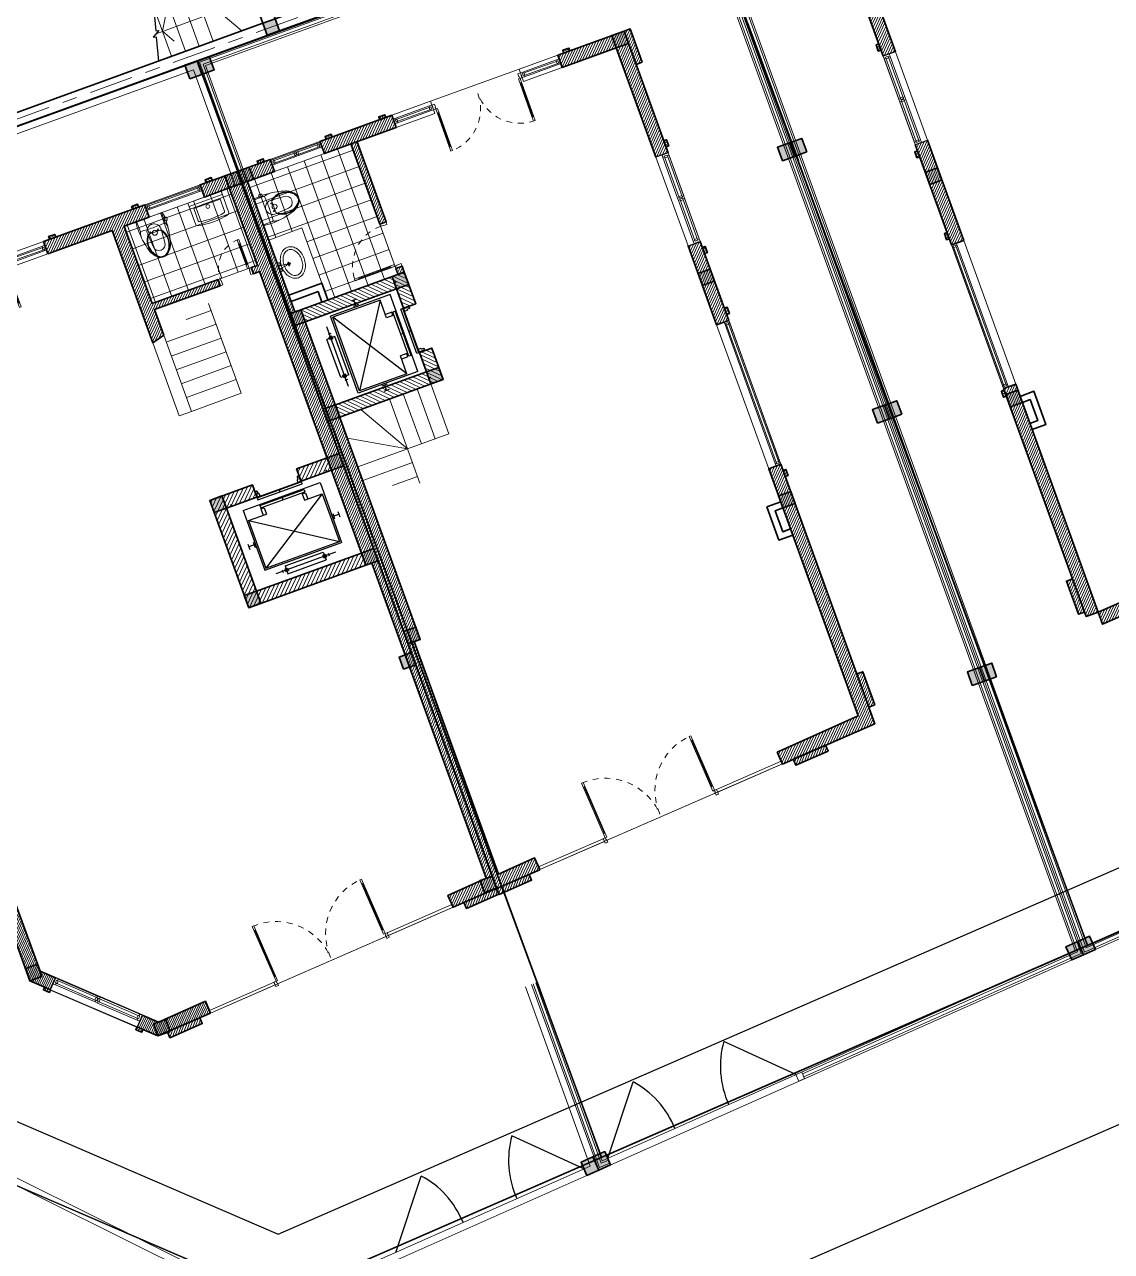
# Model space of a CAD drawing. Header units: millimetres. Extents: x 567980 to 569372, y 2065777 to 2066674.
# Drawn here: x 568653.45 to 568671.93, y 2066361.73 to 2066382.59 of the extents above; entities that cross this region are included whole.
import ezdxf

# ---------------------------------------------------------------- set-up
doc = ezdxf.new("R2010")
doc.units = ezdxf.units.MM
for name, pattern in [('CENTER', [3, 1.5, -0.5, 0.5, -0.5]), ('HIDDEN', [0.75, 0.5, -0.25]), ('HIDDEN2', [0.1875, 0.125, -0.0625])]:
    doc.linetypes.add(name, pattern=pattern)
for name, color, linetype, lineweight in [('A-COT VACH', 2, 'Continuous', 35), ('A-CUA', 25, 'Continuous', 5), ('A-DIM', 251, 'Continuous', 15), ('A-HATCH', 251, 'Continuous', 5), ('A-NET CAT', 214, 'Continuous', 30), ('A-NET KHUAT', 250, 'HIDDEN', 9), ('A-NET MANH', 8, 'Continuous', 9), ('A-NET THAY', 125, 'Continuous', 18), ('A-NOI THAT', 44, 'Continuous', 9), ('A-TRUC', 250, 'CENTER', 5), ('A-TUONG', 255, 'Continuous', 35), ('boDnv', 54, 'Continuous', 25), ('E-NoiThat', 32, 'Continuous', 9)]:
    doc.layers.add(name, color=color, linetype=linetype, lineweight=lineweight)
for name, color, linetype in [('A-NOITHAT', 252, 'Continuous'), ('ChiaLo', 128, 'CENTER'), ('datOlienke', 42, 'Continuous'), ('LogDg', 7, 'Continuous'), ('LoLK', 6, 'Continuous'), ('QH', 7, 'Continuous'), ('QUYEN', 7, 'Continuous'), ('ViaHeS', 32, 'Continuous')]:
    doc.layers.add(name, color=color, linetype=linetype)
doc.styles.add('rms', font='romans.shx', dxfattribs={"width": 0.7, "bigfont": 'vns.shx'})
doc.linetypes.add('ADL', pattern='A,0.125,-0.15,["++",rms,S=0.5,R=0,X=0,Y=-0.2245],-1.35,1.125', length=2.75)
pattern_1 = [(45, (-145477.46, 881910), (-39.7747564, 39.7747564), [])]
pattern_2 = [(45, (-120.69891, 437.5), (-0.0265165043, 0.0265165043), [])]
pattern_3 = [(45, (0, 0), (-39.7748, 39.7748), [])]
pattern_4 = [(45, (-127.69897, 525.00004), (-0.0265165043, 0.0265165043), [])]

# ---------------------------------------------------------------- blocks, each defined once
blk = doc.blocks.new('NEN')
at = {"layer": 'boDnv', "color": 10, "linetype": 'ADL', "ltscale": 0.25}
blk.add_lwpolyline([(-56.445, 75.304, -0.001833), (-68.512, 70.181), (-71.102, 64.281), (-45.209, -7.309), (-39.721, -9.671), (-12.936, 1.999), (-10.394, 7.957), (-36.646, 79.167), (-42.166, 81.522), (-54.75, 76.037, -0.001474)], format="xyb", close=True, dxfattribs=at)
at = {"layer": 'ChiaLo', "ltscale": 5}
for points in [[(-55.952, 76.605), (-25.954, -4.764)], [(-13.819, 20.138), (-51.309, 6.578)], [(-41.09, 10.274), (-34.219, -8.365)]]:
    blk.add_lwpolyline(points, dxfattribs=at)
at = {"layer": 'datOlienke'}
blk.add_lwpolyline([(-56.839, 76.223, -0.001888), (-69.267, 70.948), (-72.179, 64.317), (-46.002, -8.056), (-39.718, -10.761), (-12.172, 1.241), (-9.318, 7.93), (-35.857, 79.917), (-42.17, 82.611), (-55.15, 76.953, -0.001474)], format="xyb", close=True, dxfattribs=at)
at = {"layer": 'LogDg'}
blk.add_lwpolyline([(-68.344, 77.848, 0.398827), (-76.611, 58.929), (-51.692, -9.967, 0.433046), (-40.973, -14.58), (-10.717, -1.397, 0.39741), (-6.406, 8.704), (-33.979, 83.495, 0.431261), (-44.682, 88.062), (-45.111, 87.874, -0.003775), (-68.344, 77.848)], format="xyb", dxfattribs=at)
at = {"layer": 'LoLK'}
for points in [[(-34.702, 18.965), (-53.349, 12.221), (-51.309, 6.578), (-32.627, 13.335)], [(-24.163, 16.397), (-32.627, 13.335), (-25.954, -4.764), (-17.69, -1.163)], [(-32.627, 13.335), (-41.09, 10.274), (-34.219, -8.365), (-25.954, -4.764)], [(-41.09, 10.274), (-51.297, 6.583), (-46.002, -8.056), (-39.718, -10.761), (-34.219, -8.365)]]:
    blk.add_lwpolyline(points, close=True, dxfattribs=at)
at = {"layer": 'ViaHeS'}
blk.add_lwpolyline([(-56.839, 76.223, -0.001888), (-69.267, 70.948), (-72.179, 64.317), (-46.002, -8.056), (-39.718, -10.761), (-12.172, 1.241), (-9.318, 7.93), (-35.857, 79.917), (-42.17, 82.611), (-55.15, 76.953, -0.001474)], format="xyb", close=True, dxfattribs=at)
blk = doc.blocks.new('NEN IO1')
at = {"layer": 'datOlienke'}
blk.add_lwpolyline([(-82.941, 18.475, -0.001888), (-82.207, 4.994), (-76.962, 0), (0, 0), (4.681, 4.99), (2.763, 34.975), (-2.556, 39.934), (-79.278, 39.462), (-83.958, 34.441), (-83.053, 20.312, -0.001474)], format="xyb", close=True, dxfattribs=at)
at = {"layer": 'LoLK'}
for points in [[(-15.567, 28.854), (-15.567, 19.854), (3.723, 19.973), (3.147, 28.969)], [(-21.567, 19.817), (-21.567, -0.012), (-15.567, -0.012), (-15.567, 19.854)], [(-15.567, 19.854), (-15.567, 10.854), (4.298, 10.976), (3.723, 19.973)], [(-15.567, 10.854), (-15.567, 0), (0, 0), (4.681, 4.99), (4.298, 10.976)]]:
    blk.add_lwpolyline(points, close=True, dxfattribs=at)
blk = doc.blocks.new('cot 220')
at = {"layer": 'A-COT VACH'}
h = blk.add_hatch(color=256, dxfattribs=at)
h.dxf.hatch_style = 1
h.paths.add_polyline_path([(110, 110), (-110, 110), (-110, -110), (110, -110)])
blk.add_lwpolyline([(-110, -110), (110, -110), (110, 110), (-110, 110)], close=True, dxfattribs=at)
blk = doc.blocks.new('AP11B2')
at = {"layer": 'A-NOITHAT'}
for p, q in [((558, 1417), (-568, 1417)), ((-435, 1392), (-435, 1442)), ((-385, 1392), (-385, 1442)), ((-335, 1442), (-385, 1442)), ((-335, 1392), (-385, 1392)), ((360, 1492), (-360, 1492)), ((-360, 1342), (-360, 1492)), ((360, 1342), (-360, 1342)), ((-335, 1392), (-335, 1442)), ((385, 1442), (335, 1442)), ((335, 1392), (335, 1442)), ((385, 1392), (335, 1392)), ((360, 1342), (360, 1492)), ((385, 1392), (385, 1442)), ((435, 1392), (435, 1442)), ((-725, 166), (-725, 1292)), ((725, 1292), (-725, 1292)), ((-695, 366), (-695, 1262)), ((695, 1262), (-695, 1262)), ((695, 366), (-695, 1262)), ((-695, 366), (695, 1262)), ((695, 366), (695, 1262)), ((725, 166), (725, 1292)), ((-850, 757), (-850, 857)), ((-750, 807), (-850, 807)), ((-750, 757), (-750, 857)), ((750, 757), (750, 857)), ((750, 807), (850, 807)), ((850, 757), (850, 857)), ((-360, 366), (-695, 366)), ((-420, 246), (-420, 366)), ((-360, 246), (-420, 246)), ((417, 226), (-417, 226)), ((-417, 186), (-417, 226)), ((-360, 246), (-360, 366)), ((0, 186), (0, 226)), ((695, 366), (360, 366)), ((360, 246), (360, 366)), ((420, 246), (360, 246)), ((417, 186), (417, 226)), ((420, 246), (420, 366)), ((725, 166), (-725, 166)), ((417, 186), (-417, 186)), ((417, 79), (-417, 79)), ((-417, 39), (-417, 79)), ((417, 39), (-417, 39)), ((-407, -67), (-407, 25)), ((-367, 25), (-407, 25)), ((-357, -15), (-357, 15)), ((0, 39), (0, 79)), ((357, -15), (357, 15)), ((407, 25), (367, 25)), ((407, -67), (407, 25)), ((417, 39), (417, 79)), ((-387, -77), (-397, -77)), ((-377, -67), (-377, -25)), ((-367, -25), (-377, -25)), ((377, -25), (367, -25)), ((377, -67), (377, -25)), ((397, -77), (387, -77))]:
    blk.add_line(p, q, dxfattribs=at)
for centre, start, end in [((-367, 15), 0, 90), ((367, 15), 90, 180), ((-397, -67), 180, 270), ((-387, -67), 270, 0), ((-367, -15), 270, 0), ((367, -15), 180, 270), ((387, -67), 180, 270), ((397, -67), 270, 0)]:
    blk.add_arc(centre, 10, start, end, dxfattribs=at)
for p in [(-900, 0), (900, 0)]:
    blk.add_point(p, dxfattribs=at)
blk = doc.blocks.new('thang may')
at = {"layer": 'A-HATCH'}
h = blk.add_hatch(dxfattribs=at)
h.set_pattern_fill('ANSI31', color=256, scale=450)
h.set_pattern_definition(pattern_1)
h.paths.add_polyline_path([(0, 0), (-2120, 0), (-2120, 1940), (-1350, 1940), (-1350, 1720), (-1900, 1720), (-1900, 220), (0, 220)])
h = blk.add_hatch(dxfattribs=at)
h.set_pattern_fill('ANSI31', color=256, scale=450)
h.set_pattern_definition(pattern_1)
edge = h.paths.add_edge_path()
edge.add_line((0, 1720), (0, 1940))
edge.add_line((0, 1940), (-550, 1940))
edge.add_line((-550, 1940), (-550, 1720))
edge.add_line((-550, 1720), (0, 1720))
at = {"layer": 'A-NET THAY'}
blk.add_line((-1350, 1720), (-550, 1720), dxfattribs=at)
at = {"layer": 'A-TUONG'}
blk.add_lwpolyline([(0, 0), (-2120, 0), (-2120, 1940), (-1350, 1940), (-1350, 1720), (-1900, 1720), (-1900, 220), (0, 220)], close=True, dxfattribs=at)
blk.add_lwpolyline([(0, 1720), (0, 1940), (-550, 1940), (-550, 1720), (0, 1720)], dxfattribs=at)
at = {"layer": 'E-NoiThat', "xscale": 0.9583333333333351, "yscale": 0.9583333333333351, "zscale": 0.9583333333333351, "rotation": 180}
blk.add_blockref('AP11B2', (-950, 1744), dxfattribs=at)
blk = doc.blocks.new('A$C309909F8')
at = {"linetype": 'Continuous'}
for p, q in [((0, 0), (0, 393)), ((62, 125), (62, 345)), ((537, 125), (537, 345)), ((600, 0), (600, 393)), ((600, 62), (0, 62)), ((537, 125), (62, 125)), ((600, 0), (0, 0))]:
    blk.add_line(p, q, dxfattribs=at)
blk.add_circle((300, 172), 32.5, dxfattribs=at)
for centre, radius, start, end in [((25, 393), 25, 103.0639, 180), ((300, -792), 1242, 76.9429, 103.0639), ((575, 393), 25, 0, 76.9429), ((85, 345), 22.5, 100.7136, 180), ((300, -792), 1179, 79.2936, 100.7136), ((515, 345), 22.5, 0, 79.2936)]:
    blk.add_arc(centre, radius, start, end, dxfattribs=at)
blk = doc.blocks.new('xi')
for p, q in [((31751, -119432), (31751, -119586)), ((31977, -119418), (31763, -119418)), ((31977, -119418), (32191, -119418)), ((32202, -119432), (32202, -119586)), ((31855, -119684), (31870, -119914)), ((31858, -119700), (31867, -119700)), ((31879, -119691), (32075, -119691)), ((31900, -119663), (31900, -119691)), ((31902, -119661), (31912, -119661)), ((31914, -119663), (31914, -119691)), ((31914, -119678), (31927, -119678)), ((31929, -119680), (31929, -119691)), ((32025, -119680), (32025, -119691)), ((32040, -119678), (32027, -119678)), ((32040, -119663), (32040, -119691)), ((32052, -119661), (32042, -119661)), ((32054, -119663), (32054, -119691)), ((32098, -119684), (32083, -119914)), ((32096, -119700), (32087, -119700)), ((32234, -119513), (32202, -119517)), ((32215, -119526), (32202, -119526)), ((32215, -119563), (32202, -119563)), ((32234, -119573), (32202, -119569)), ((32215, -119516), (32215, -119571)), ((32256, -119534), (32256, -119553))]:
    blk.add_line(p, q)
blk.add_circle((31977, -119703), 42.5)
for points in [[(31726, -119541), (31726, -119510), (31728, -119478), (31732, -119447)], [(31732, -119447), (31733, -119431), (31746, -119418), (31763, -119418)], [(31751, -119432), (31751, -119424), (31758, -119418), (31766, -119418)], [(32187, -119418), (32195, -119418), (32202, -119424), (32202, -119432)], [(32191, -119418), (32207, -119418), (32220, -119431), (32221, -119447)], [(32221, -119447), (32224, -119469), (32226, -119492), (32226, -119514)], [(31732, -119673), (31727, -119629), (31725, -119585), (31726, -119541)], [(31790, -119971), (31759, -119874), (31740, -119774), (31732, -119673)], [(31735, -119709), (31735, -119679), (31738, -119650), (31744, -119622)], [(31744, -119622), (31747, -119614), (31752, -119607), (31758, -119601)], [(31758, -119601), (31754, -119597), (31751, -119592), (31751, -119586)], [(31977, -119611), (31904, -119610), (31831, -119607), (31758, -119601)], [(31801, -119805), (31810, -119769), (31827, -119734), (31850, -119704)], [(31820, -119788), (31832, -119754), (31849, -119723), (31871, -119695)], [(31850, -119704), (31852, -119701), (31854, -119700), (31858, -119700)], [(31871, -119695), (31873, -119692), (31875, -119691), (31879, -119691)], [(31900, -119663), (31900, -119662), (31901, -119661), (31902, -119661)], [(31912, -119661), (31913, -119661), (31914, -119662), (31914, -119663)], [(31927, -119678), (31928, -119678), (31929, -119679), (31929, -119680)], [(32195, -119601), (32122, -119607), (32050, -119610), (31977, -119611)], [(32025, -119680), (32025, -119679), (32026, -119678), (32027, -119678)], [(32040, -119663), (32040, -119662), (32041, -119661), (32042, -119661)], [(32052, -119661), (32053, -119661), (32054, -119662), (32054, -119663)], [(32075, -119691), (32078, -119691), (32081, -119692), (32083, -119695)], [(32083, -119695), (32104, -119723), (32122, -119754), (32134, -119788)], [(32096, -119700), (32099, -119700), (32102, -119701), (32104, -119704)], [(32104, -119704), (32127, -119734), (32143, -119769), (32152, -119805)], [(32221, -119673), (32214, -119774), (32194, -119874), (32163, -119971)], [(32202, -119586), (32202, -119592), (32199, -119597), (32195, -119601)], [(32195, -119601), (32201, -119607), (32206, -119614), (32209, -119622)], [(32209, -119622), (32215, -119650), (32218, -119679), (32218, -119709)], [(32228, -119573), (32227, -119606), (32225, -119639), (32221, -119673)], [(31797, -119926), (31789, -119886), (31790, -119845), (31801, -119805)], [(31899, -120097), (31831, -120035), (31796, -119943), (31805, -119851)], [(31805, -119851), (31807, -119829), (31812, -119808), (31820, -119788)], [(31977, -120018), (31919, -120018), (31872, -119972), (31870, -119914)], [(32083, -119914), (32082, -119972), (32034, -120018), (31977, -120018)], [(32148, -119851), (32158, -119943), (32123, -120035), (32054, -120097)], [(32134, -119788), (32141, -119808), (32146, -119829), (32148, -119851)], [(32152, -119805), (32163, -119845), (32165, -119886), (32157, -119926)], [(31803, -120001), (31798, -119992), (31793, -119981), (31790, -119971)], [(31882, -120098), (31839, -120049), (31809, -119990), (31797, -119926)], [(31868, -120091), (31842, -120065), (31820, -120035), (31803, -120001)], [(31977, -120138), (31936, -120138), (31896, -120121), (31868, -120091)], [(32054, -120097), (32010, -120138), (31943, -120138), (31899, -120097)], [(32085, -120091), (32057, -120121), (32018, -120138), (31977, -120138)], [(32157, -119926), (32144, -119990), (32115, -120049), (32071, -120098)], [(32151, -120001), (32134, -120035), (32112, -120065), (32085, -120091)], [(32163, -119971), (32160, -119981), (32156, -119992), (32151, -120001)]]:
    blk.add_open_spline(points, degree=3)
for points in [[(31855, -119684), (31847, -119617), (31896, -119556), (31963, -119549), (31968, -119548), (31972, -119548), (31977, -119548)], [(31977, -119548), (32044, -119548), (32099, -119603), (32099, -119670), (32099, -119675), (32099, -119679), (32098, -119684)], [(32234, -119513), (32245, -119512), (32256, -119521), (32256, -119533), (32256, -119534), (32256, -119534), (32256, -119534)], [(32256, -119553), (32256, -119564), (32246, -119574), (32234, -119574), (32234, -119574), (32234, -119574), (32234, -119573)], [(32071, -120098), (32024, -120150), (31944, -120154), (31892, -120107), (31888, -120104), (31885, -120101), (31882, -120098)]]:
    blk.add_open_spline(points, degree=3, knots=[0, 0, 0, 0, 1, 1, 1, 2, 2, 2, 2])
blk = doc.blocks.new('*U397')
at = {"layer": 'A-CUA', "color": 32}
for points in [[(60, -40), (45, -40), (45, -10), (0, -10), (0, -40), (0, -40), (0, -90), (0, -90), (0, -120), (45, -120), (45, -90), (60, -90)], [(30, -90), (60, -90), (60, -40), (30, -40)], [(792, -90), (762, -90), (762, -40), (792, -40)], [(822, -90), (807, -90), (807, -40), (822, -40), (822, -10), (777, -10), (777, -40), (792, -40), (792, -90), (777, -90), (777, -120), (822, -120)], [(807, -90), (837, -90), (837, -40), (807, -40)], [(1540, -40), (1555, -40), (1555, -10), (1600, -10), (1600, -40), (1600, -40), (1600, -90), (1600, -90), (1600, -120), (1555, -120), (1555, -90), (1540, -90)], [(1570, -90), (1540, -90), (1540, -40), (1570, -40)]]:
    blk.add_lwpolyline(points, close=True, dxfattribs=at)
at = {"layer": 'A-CUA', "color": 37, "lineweight": -2}
for points in [[(45, -10), (777, -10), (777, -40), (45, -40)], [(45, -90), (777, -90), (777, -120), (45, -120)], [(1555, -10), (822, -10), (822, -40), (1555, -40)], [(1555, -90), (822, -90), (822, -120), (1555, -120)]]:
    blk.add_lwpolyline(points, close=True, dxfattribs=at)
blk = doc.blocks.new('phào cửa')
at = {"layer": 'A-HATCH'}
h = blk.add_hatch(dxfattribs=at)
h.set_pattern_fill('ANSI31', color=256, scale=250)
h.set_pattern_definition([(45, (-237697.46, 7620.01), (-22.097087, 22.097087), [])])
h.paths.add_polyline_path([(0, 0), (0, 110), (-50, 110), (-50, 0)])
at = {"layer": 'A-TUONG'}
blk.add_lwpolyline([(0, 0), (0, 110), (-50, 110), (-50, 0)], close=True, dxfattribs=at)
blk = doc.blocks.new('cum tm 2')
at = {"layer": 'A-HATCH'}
h = blk.add_hatch(dxfattribs=at)
h.set_pattern_fill('ANSI31', color=256, scale=450)
h.set_pattern_definition(pattern_3)
h.paths.add_polyline_path([(0, 0), (0, -220), (-1650, -220), (-1650, -570), (-1870, -570), (-1870, 0)])
h = blk.add_hatch(dxfattribs=at)
h.set_pattern_fill('ANSI31', color=256, scale=450)
h.set_pattern_definition(pattern_3)
edge = h.paths.add_edge_path()
edge.add_line((0, -1940), (-1870, -1940))
edge.add_line((-1870, -1940), (-1870, -1370))
edge.add_line((-1870, -1370), (-1650, -1370))
edge.add_line((-1650, -1370), (-1650, -1720))
edge.add_line((-1650, -1720), (0, -1720))
edge.add_line((0, -1720), (0, -1940))
at = {"layer": 'A-NET THAY'}
blk.add_line((-1650, -1370), (-1650, -570), dxfattribs=at)
at = {"layer": 'A-TUONG'}
for points in [[(0, 0), (0, -220), (-1650, -220), (-1650, -570), (-1870, -570), (-1870, 0), (0, 0)], [(0, -1940), (-1870, -1940), (-1870, -1370), (-1650, -1370), (-1650, -1720), (0, -1720), (0, -1940)]]:
    blk.add_lwpolyline(points, dxfattribs=at)
at = {"layer": 'E-NoiThat', "xscale": 0.9583333333333354, "yscale": 0.9583333333333354, "zscale": 0.9583333333333354, "rotation": 270}
blk.add_blockref('AP11B2', (-1674, -970), dxfattribs=at)
blk = doc.blocks.new('A$C78CE4EF6')
at = {"linetype": 'Continuous'}
for points in [[(40, 215, 0.136399), (60, 141, 0.10697), (119, 79, 0.081394), (196, 43, 0.069468), (290, 30, 0.069468), (384, 43, 0.081394), (461, 79, 0.10697), (520, 141, 0.136399), (540, 215, 0.136399), (520, 289, 0.10697), (461, 351, 0.081394), (384, 387, 0.069468), (290, 400, 0.069468), (196, 387, 0.081394), (119, 351, 0.10697), (60, 289, 0.136399)], [(83, 215, 0.136399), (97, 164, 0.10697), (144, 114, 0.081394), (208, 84, 0.069468), (290, 73, 0.069468), (372, 84, 0.081394), (436, 114, 0.10697), (483, 164, 0.136399), (497, 215, 0.136399), (483, 266, 0.10697), (436, 316, 0.081394), (372, 346, 0.069468), (290, 357, 0.069468), (208, 346, 0.081394), (144, 316, 0.10697), (97, 266, 0.136399)]]:
    blk.add_lwpolyline(points, format="xyb", close=True, dxfattribs=at)
for points in [[(273, 408), (220, 408), (220, 428), (220, 448), (290, 448), (360, 448), (360, 428), (360, 408), (308, 408)], [(323, 438), (258, 438)], [(260, 428), (271, 428)], [(320, 428), (310, 428)], [(255, 282), (290, 282), (326, 282)], [(290, 251), (290, 308)]]:
    blk.add_lwpolyline(points, dxfattribs=at)
blk.add_lwpolyline([(258, 418), (267, 418, -0.385832), (272, 413), (279, 326, 0.270314), (302, 326), (309, 413, -0.385832), (314, 418), (323, 418)], format="xyb", dxfattribs=at)
for centre, radius in [((240, 428), 20), ((340, 428), 20), ((290, 282), 21.6), ((290, 282), 17.2)]:
    blk.add_circle(centre, radius, dxfattribs=at)
blk = doc.blocks.new('*U370')
at = {"layer": 'A-CUA', "color": 32}
for points in [[(60, -40), (45, -40), (45, -18), (0, -18), (0, -40), (0, -40), (0, -82), (0, -82), (0, -103), (45, -103), (45, -82), (60, -82)], [(30, -82), (60, -82), (60, -40), (30, -40)], [(443, -82), (413, -82), (413, -40), (443, -40)], [(473, -82), (457, -82), (457, -40), (473, -40), (473, -18), (427, -18), (427, -40), (443, -40), (443, -82), (427, -82), (427, -103), (473, -103)], [(457, -82), (487, -82), (487, -40), (457, -40)], [(840, -40), (855, -40), (855, -18), (900, -18), (900, -40), (900, -40), (900, -82), (900, -82), (900, -103), (855, -103), (855, -82), (840, -82)], [(870, -82), (840, -82), (840, -40), (870, -40)]]:
    blk.add_lwpolyline(points, close=True, dxfattribs=at)
at = {"layer": 'A-CUA', "color": 37, "lineweight": -2}
for points in [[(45, -18), (427, -18), (427, -40), (45, -40)], [(45, -82), (427, -82), (427, -103), (45, -103)], [(855, -18), (473, -18), (473, -40), (855, -40)], [(855, -82), (473, -82), (473, -103), (855, -103)]]:
    blk.add_lwpolyline(points, close=True, dxfattribs=at)
blk = doc.blocks.new('*U402')
at = {"layer": 'A-CUA', "color": 32}
for points in [[(60, -40), (45, -40), (45, -18), (0, -18), (0, -40), (0, -40), (0, -82), (0, -82), (0, -103), (45, -103), (45, -82), (60, -82)], [(30, -82), (60, -82), (60, -40), (30, -40)], [(792, -82), (762, -82), (762, -40), (792, -40)], [(822, -82), (807, -82), (807, -40), (822, -40), (822, -18), (777, -18), (777, -40), (792, -40), (792, -82), (777, -82), (777, -103), (822, -103)], [(807, -82), (837, -82), (837, -40), (807, -40)], [(1540, -40), (1555, -40), (1555, -18), (1600, -18), (1600, -40), (1600, -40), (1600, -82), (1600, -82), (1600, -103), (1555, -103), (1555, -82), (1540, -82)], [(1570, -82), (1540, -82), (1540, -40), (1570, -40)]]:
    blk.add_lwpolyline(points, close=True, dxfattribs=at)
at = {"layer": 'A-CUA', "color": 37, "lineweight": -2}
for points in [[(45, -18), (777, -18), (777, -40), (45, -40)], [(45, -82), (777, -82), (777, -103), (45, -103)], [(1555, -18), (822, -18), (822, -40), (1555, -40)], [(1555, -82), (822, -82), (822, -103), (1555, -103)]]:
    blk.add_lwpolyline(points, close=True, dxfattribs=at)
blk = doc.blocks.new('*U401')
at = {"layer": 'A-CUA', "color": 32}
for points in [[(60, -40), (45, -40), (45, -18), (0, -18), (0, -40), (0, -40), (0, -82), (0, -82), (0, -103), (45, -103), (45, -82), (60, -82)], [(30, -82), (60, -82), (60, -40), (30, -40)], [(2540, -40), (2555, -40), (2555, -18), (2600, -18), (2600, -40), (2600, -40), (2600, -82), (2600, -82), (2600, -103), (2555, -103), (2555, -82), (2540, -82)], [(2570, -82), (2540, -82), (2540, -40), (2570, -40)]]:
    blk.add_lwpolyline(points, close=True, dxfattribs=at)
at = {"layer": 'A-CUA', "color": 37, "lineweight": -2}
for points in [[(45, -18), (2555, -18), (2555, -40), (45, -40)], [(45, -82), (2555, -82), (2555, -103), (45, -103)]]:
    blk.add_lwpolyline(points, close=True, dxfattribs=at)
blk = doc.blocks.new('*U377')
blk.add_line((-100, 70), (-867, 70))
for points in [[(147, 1067), (147, 1007), (40, 1007), (40, 1017), (0, 1017), (0, 1067)], [(0, 50), (-967, 50), (-967, 90), (0, 90)], [(-100, 50), (-100, 90), (-867, 90), (-867, 50)], [(147, 0), (147, 60), (40, 60), (40, 50), (0, 50), (0, 0)]]:
    blk.add_lwpolyline(points, close=True)
at = {"linetype": 'HIDDEN'}
blk.add_arc((0, 50), 967, 90, 180, dxfattribs=at)
blk = doc.blocks.new('*U367')
at = {"layer": 'A-CUA', "color": 32}
for points in [[(60, -40), (45, -40), (45, -18), (0, -18), (0, -40), (0, -40), (0, -82), (0, -82), (0, -103), (45, -103), (45, -82), (60, -82)], [(30, -82), (60, -82), (60, -40), (30, -40)], [(940, -40), (955, -40), (955, -18), (1000, -18), (1000, -40), (1000, -40), (1000, -82), (1000, -82), (1000, -103), (955, -103), (955, -82), (940, -82)], [(970, -82), (940, -82), (940, -40), (970, -40)]]:
    blk.add_lwpolyline(points, close=True, dxfattribs=at)
at = {"layer": 'A-CUA', "color": 37, "lineweight": -2}
for points in [[(45, -18), (955, -18), (955, -40), (45, -40)], [(45, -82), (955, -82), (955, -103), (45, -103)]]:
    blk.add_lwpolyline(points, close=True, dxfattribs=at)
blk = doc.blocks.new('*U376')
blk.add_line((-70, 100), (-70, 600))
for points in [[(-50, 0), (-50, 700), (-90, 700), (-90, 0)], [(-50, 100), (-90, 100), (-90, 600), (-50, 600)], [(-800, -147), (-740, -147), (-740, -40), (-750, -40), (-750, 0), (-800, 0)], [(0, -147), (-60, -147), (-60, -40), (-50, -40), (-50, 0), (0, 0)]]:
    blk.add_lwpolyline(points, close=True)
at = {"linetype": 'HIDDEN'}
blk.add_arc((-50, 0), 700, 90, 180, dxfattribs=at)
blk = doc.blocks.new('*U525')
for p, q in [((90, -100), (50, -100)), ((70, -100), (70, -1250)), ((2710, -100), (2750, -100)), ((2730, -100), (2730, -1250)), ((90, -1250), (50, -1250)), ((2710, -1250), (2750, -1250))]:
    blk.add_line(p, q)
for points in [[(0, 113), (60, 113), (60, 40), (50, 40), (50, 0), (0, 0)], [(50, 0), (90, 0), (90, -1350), (50, -1350)], [(2750, 0), (2710, 0), (2710, -1350), (2750, -1350)], [(2800, 113), (2740, 113), (2740, 40), (2750, 40), (2750, 0), (2800, 0)]]:
    blk.add_lwpolyline(points, close=True)
at = {"linetype": 'HIDDEN2'}
for centre, start, end in [((50, 0), 270, 0), ((2750, 0), 180, 270)]:
    blk.add_arc(centre, 1350, start, end, dxfattribs=at)
blk = doc.blocks.new('CUA DI T1')
at = {"layer": 'A-HATCH'}
h = blk.add_hatch(dxfattribs=at)
h.set_pattern_fill('ANSI31', color=256, scale=300)
h.set_pattern_definition([(45, (-145597.46, 362519.84), (-26.5165043, 26.5165043), [])])
h.paths.add_polyline_path([(-6100, -109), (-5500, -109), (-5500, 0), (-6100, 0)])
edge = h.paths.add_edge_path()
edge.add_line((-600, -108), (0, -111))
edge.add_line((0, -111), (0, 2))
edge.add_line((0, 2), (-600, -1))
edge.add_line((-600, -1), (-600, -108))
at = {"layer": 'A-CUA', "elevation": 0}
for points in [[(-5300, 1), (-4100, 1), (-4100, 51), (-5300, 51)], [(-800, 1), (-2000, 1), (-2000, 51), (-800, 51)]]:
    blk.add_lwpolyline(points, close=True, dxfattribs=at)
at = {"layer": 'A-NET THAY'}
for q in [(-786, 1, 0), (-800, 1, 0)]:
    blk.add_line((-5300, 1, 0), q, dxfattribs=at)
at = {"layer": 'A-TUONG'}
for p, q in [((-5300, 1, 0), (-5300, 220, 0)), ((-800, 1, 0), (-800, 220, 0))]:
    blk.add_line(p, q, dxfattribs=at)
at = {"layer": 'A-TUONG', "elevation": 0}
blk.add_lwpolyline([(-5500, 1), (-5500, -109), (-6100, -109), (-6100, 1), (-5500, 1)], dxfattribs=at)
blk.add_lwpolyline([(-600, 0), (0, 1), (0, -109), (-600, -110)], close=True, dxfattribs=at)
at = {"layer": 'A-CUA', "extrusion": (-2.7819e-13, -5.44958e-10, -1), "xscale": 0.7500000000000021, "yscale": 0.7500000000000021, "zscale": -0.7500000000000019, "rotation": 180.059778475144}
blk.add_blockref('*U525', (4100, 53, 0), dxfattribs=at)
blk = doc.blocks.new('*U406')
at = {"layer": 'A-CUA', "color": 32}
for points in [[(60, -40), (45, -40), (45, -10), (0, -10), (0, -40), (0, -40), (0, -90), (0, -90), (0, -120), (45, -120), (45, -90), (60, -90)], [(30, -90), (60, -90), (60, -40), (30, -40)], [(792, -90), (762, -90), (762, -40), (792, -40)], [(822, -90), (807, -90), (807, -40), (822, -40), (822, -10), (777, -10), (777, -40), (792, -40), (792, -90), (777, -90), (777, -120), (822, -120)], [(807, -90), (837, -90), (837, -40), (807, -40)], [(1540, -40), (1555, -40), (1555, -10), (1600, -10), (1600, -40), (1600, -40), (1600, -90), (1600, -90), (1600, -120), (1555, -120), (1555, -90), (1540, -90)], [(1570, -90), (1540, -90), (1540, -40), (1570, -40)]]:
    blk.add_lwpolyline(points, close=True, dxfattribs=at)
at = {"layer": 'A-CUA', "color": 37, "lineweight": -2}
for points in [[(45, -10), (777, -10), (777, -40), (45, -40)], [(45, -90), (777, -90), (777, -120), (45, -120)], [(1555, -10), (822, -10), (822, -40), (1555, -40)], [(1555, -90), (822, -90), (822, -120), (1555, -120)]]:
    blk.add_lwpolyline(points, close=True, dxfattribs=at)
blk = doc.blocks.new('phao cua 1600')
at = {"layer": 'A-TUONG'}
blk.add_blockref('phào cửa', (0, 910), dxfattribs=at)
at = {"layer": 'A-TUONG', "xscale": -1, "rotation": 180}
blk.add_blockref('phào cửa', (0, -910), dxfattribs=at)
blk.add_wipeout([(220, 800), (0, 800), (0, -800), (220, -800)]).dxf.layer = 'A-NET MANH'
at = {"layer": 'A-NET THAY'}
blk.add_lwpolyline([(0, -800), (0, 800), (220, 800), (220, -800)], close=True, dxfattribs=at)
at = {"layer": 'A-CUA', "rotation": 90}
blk.add_blockref('*U406', (-10, -800), dxfattribs=at)
blk = doc.blocks.new('*U400')
at = {"layer": 'A-CUA', "color": 32}
for points in [[(60, -40), (45, -40), (45, -18), (0, -18), (0, -40), (0, -40), (0, -82), (0, -82), (0, -103), (45, -103), (45, -82), (60, -82)], [(30, -82), (60, -82), (60, -40), (30, -40)], [(640, -40), (655, -40), (655, -18), (700, -18), (700, -40), (700, -40), (700, -82), (700, -82), (700, -103), (655, -103), (655, -82), (640, -82)], [(670, -82), (640, -82), (640, -40), (670, -40)]]:
    blk.add_lwpolyline(points, close=True, dxfattribs=at)
at = {"layer": 'A-CUA', "color": 37, "lineweight": -2}
for points in [[(45, -18), (655, -18), (655, -40), (45, -40)], [(45, -82), (655, -82), (655, -103), (45, -103)]]:
    blk.add_lwpolyline(points, close=True, dxfattribs=at)
blk = doc.blocks.new('*U375')
for p, q in [((90, -100), (50, -100)), ((70, -100), (70, -917)), ((2043, -100), (2083, -100)), ((2063, -100), (2063, -917)), ((90, -917), (50, -917)), ((2043, -917), (2083, -917))]:
    blk.add_line(p, q)
for points in [[(0, 113), (60, 113), (60, 40), (50, 40), (50, 0), (0, 0)], [(50, 0), (90, 0), (90, -1017), (50, -1017)], [(2083, 0), (2043, 0), (2043, -1017), (2083, -1017)], [(2133, 113), (2073, 113), (2073, 40), (2083, 40), (2083, 0), (2133, 0)]]:
    blk.add_lwpolyline(points, close=True)
at = {"linetype": 'HIDDEN2'}
for centre, start, end in [((50, 0), 270, 0), ((2083, 0), 180, 270)]:
    blk.add_arc(centre, 1017, start, end, dxfattribs=at)
blk = doc.blocks.new('CỦA DI SAU')
at = {"layer": 'A-NET THAY'}
blk.add_line((2200, 0), (3800, 0), dxfattribs=at)
for points in [[(2200, 0), (1500, 0), (1500, -220), (2200, -220)], [(3800, 0), (4500, 0), (4500, -220), (3800, -220)]]:
    blk.add_lwpolyline(points, close=True, dxfattribs=at)
at = {"layer": 'A-CUA', "xscale": -1}
blk.add_blockref('*U400', (2200, -49, 0), dxfattribs=at)
at = {"layer": 'A-CUA', "extrusion": (0, 0, -1), "xscale": -0.7500000000000002, "yscale": 0.7500000000000002, "zscale": -0.7500000000000002}
blk.add_blockref('*U375', (-2200, -152), dxfattribs=at)
at = {"layer": 'A-CUA'}
blk.add_blockref('*U400', (3800, -49), dxfattribs=at)
at = {"layer": 'A-TUONG', "xscale": -1, "rotation": 90}
blk.add_blockref('phào cửa', (1390, 0, 0), dxfattribs=at)
at = {"layer": 'A-TUONG', "rotation": 270}
blk.add_blockref('phào cửa', (4610, 0, 0), dxfattribs=at)
blk = doc.blocks.new('A$C1a95cbaf')
at = {"layer": 'A-HATCH'}
h = blk.add_hatch(dxfattribs=at)
h.set_pattern_fill('ANSI31', color=256, scale=300)
h.set_pattern_definition([(45, (-121341.862, 350750.01), (-26.5165043, 26.5165043), [])])
h.paths.add_polyline_path([(110, 600), (0, 600), (0, 0), (110, 0)])
at = {"layer": 'A-TUONG', "elevation": 0}
blk.add_lwpolyline([(110, 0), (0, 0), (0, 600), (110, 600)], close=True, dxfattribs=at)
blk = doc.blocks.new('cum dh a3.3.1.6.7')
at = {"layer": 'A-HATCH'}
h = blk.add_hatch(dxfattribs=at)
h.set_pattern_fill('ANSI31', color=256, scale=0.3)
h.set_pattern_definition([(45, (-145.69891, 350), (-0.0265165043, 0.0265165043), [])])
h.paths.add_polyline_path([(-6.501, -0.22), (-7.781, -0.22), (-7.781, -3.12), (-8.001, -3.12), (-8.001, 0), (-6.501, 0)])
h.paths.add_polyline_path([(-2.121, -1.62), (-2.121, -0.22), (-1.671, -0.22), (-1.671, 0), (-3.501, 0), (-3.501, -0.22), (-2.341, -0.22), (-2.341, -2.249), (-2.121, -2.191), (-2.121, -1.73), (-0.931, -1.73), (-0.931, -1.62)])
h.paths.add_polyline_path([(-0.111, -12.74), (-0.111, -7.04), (-0.221, -7.04), (-0.221, -1.73), (-0.331, -1.73), (-0.331, -1.62), (-0.221, -1.62), (-0.221, -0.22), (-0.671, -0.22), (-0.671, 0), (-0.001, 0), (-0.001, -12.96), (-0.807, -13.012), (-0.821, -12.793)])
h = blk.add_hatch(dxfattribs=at)
h.set_pattern_fill('ANSI31', color=256, scale=0.3)
h.set_pattern_definition(pattern_2)
h.paths.add_polyline_path([(5.274, -12.41), (6.779, -12.3), (6.779, -7.83), (6.999, -7.83), (6.999, -12.52), (5.288, -12.63)])
h.paths.add_polyline_path([(0.797, -12.913), (-0.001, -12.964), (-0.001, 0), (0.599, 0), (0.599, -0.22), (0.109, -0.22), (0.109, -2.58), (0.219, -2.58), (0.219, -8.54), (0.109, -8.54), (0.109, -12.744), (0.783, -12.695)])
h = blk.add_hatch(dxfattribs=at)
h.set_pattern_fill('ANSI31', color=256, scale=0.3)
h.set_pattern_definition(pattern_2)
h.paths.add_polyline_path([(6.999, -5.23), (6.779, -5.23), (6.779, -3.8), (6.999, -3.8)])
h.paths.add_polyline_path([(5.799, 0), (6.999, 0), (6.999, -2.2), (6.779, -2.2), (6.779, -0.22), (5.799, -0.22)])
h.paths.add_polyline_path([(1.499, 0), (2.799, 0), (2.799, -0.22), (1.499, -0.22)])
h.paths.add_polyline_path([(2.089, -2.47), (2.089, -2.58), (1.979, -2.58), (1.979, -2.47)])
h.paths.add_polyline_path([(2.089, -1.67), (2.089, -0.22), (1.979, -0.22), (1.979, -1.67)])
h = blk.add_hatch(dxfattribs=at)
h.set_pattern_fill('ANSI31', color=256, scale=0.3)
h.set_pattern_definition(pattern_4)
h.paths.add_polyline_path([(10.998, -5.31), (11.218, -5.31), (11.218, -3.5), (10.998, -3.5)])
h.paths.add_polyline_path([(12.198, 0), (10.998, 0), (10.998, -1.9), (11.218, -1.9), (11.218, -0.22), (12.198, -0.22)])
h.paths.add_polyline_path([(16.498, 0), (15.198, 0), (15.198, -0.22), (16.498, -0.22)])
h.paths.add_polyline_path([(15.908, -1.37), (15.908, -0.22), (16.018, -0.22), (16.018, -1.37)])
h.paths.add_polyline_path([(15.908, -2.17), (15.908, -2.28), (16.018, -2.28), (16.018, -2.17)])
h = blk.add_hatch(dxfattribs=at)
h.set_pattern_fill('ANSI31', color=256, scale=0.3)
h.set_pattern_definition(pattern_4)
h.paths.add_polyline_path([(17.398, -0.22), (17.888, -0.22), (17.888, -2.28), (17.778, -2.28), (17.778, -8.24), (17.888, -8.24), (17.888, -11.6), (17.998, -11.6), (17.998, 0), (17.398, 0)])
h.paths.add_polyline_path([(12.695, -11.936), (11.218, -12.03), (11.218, -12.25), (12.709, -12.155)])
h.paths.add_polyline_path([(11.218, -12.03), (11.218, -7.91), (10.998, -7.91), (10.998, -12.03)])
at = {"layer": 'A-HATCH', "ltscale": 100, "transparency": 33554687}
h = blk.add_hatch(dxfattribs=at)
h.set_pattern_fill('_USER', color=256, scale=0.3, double=1, pattern_type=0)
h.set_pattern_definition([(360, (-5239.4902, -142.6809), (1e-17, 0.3), []), (90, (-5239.4902, -142.6809), (-0.3, 3e-17), [])])
h.paths.add_polyline_path([(-0.221, -0.22), (-0.671, -0.22), (-1.671, -0.22), (-2.121, -0.22), (-2.121, -1.62), (-0.931, -1.62), (-0.331, -1.62), (-0.221, -1.62)])
h = blk.add_hatch(dxfattribs=at)
h.set_pattern_fill('_USER', color=256, scale=0.3, double=1, pattern_type=0)
h.set_pattern_definition([(360, (-5295.39034, -142.6809), (1e-17, 0.3), []), (90, (-5295.39034, -142.6809), (-0.3, 3e-17), [])])
h.paths.add_polyline_path([(0.709, -1.28), (0.709, -2.58), (1.979, -2.58), (1.979, -2.47), (1.979, -1.67), (1.979, -0.22), (1.499, -0.22), (0.599, -0.22), (0.109, -0.22), (0.109, -1.28)])
at = {"layer": 'A-HATCH'}
h = blk.add_hatch(dxfattribs=at)
h.set_pattern_fill('ANSI31', color=256, scale=0.25)
h.set_pattern_definition([(45, (-245.698912, 2), (-0.022097087, 0.022097087), [])])
h.paths.add_polyline_path([(-7.781, -4.32), (-7.781, -5.32), (-8.001, -5.32), (-8.001, -4.32)])
h.paths.add_polyline_path([(-7.781, -10.12), (-7.781, -11.64), (-6.184, -13.14), (-5.312, -13.079), (-5.298, -13.299), (-6.271, -13.36), (-8.001, -11.735), (-8.001, -10.12)])
h.paths.add_polyline_path([(-7.781, -7.92), (-8.001, -7.92), (-8.001, -8.7), (-7.781, -8.7)])
at = {"layer": 'A-NET THAY'}
for p, q in [((-0.931, -1.62, 0), (-0.331, -1.62, 0)), ((1.979, -2.47, 0), (1.979, -1.67, 0)), ((-1.671, -2.07, 0), (-1.221, -2.07, 0)), ((-1.221, -1.949, 0), (-1.221, -3.57, 0)), ((-2.121, -2.32, 0), (-1.221, -2.32, 0)), ((-2.121, -2.57, 0), (-1.221, -2.57, 0)), ((-2.121, -2.82, 0), (-1.221, -2.82, 0)), ((-2.121, -3.07, 0), (-1.221, -3.07, 0)), ((-2.121, -3.32, 0), (-1.221, -3.32, 0)), ((-2.121, -3.57, 0), (-1.221, -3.57, 0)), ((1.119, -5.42, 0), (0.599, -4.52, 0)), ((1.119, -4.52, 0), (1.119, -6.041, 0)), ((1.369, -4.52, 0), (1.369, -5.42, 0)), ((1.619, -4.52, 0), (1.619, -5.42, 0)), ((1.869, -4.52, 0), (1.869, -5.42, 0)), ((1.119, -5.42, 0), (0.219, -4.9, 0)), ((1.869, -5.42, 0), (0.219, -5.42, 0)), ((1.119, -5.67, 0), (0.219, -5.67, 0)), ((1.119, -5.92, 0), (0.668, -5.92, 0))]:
    blk.add_line(p, q, dxfattribs=at)
at = {"layer": 'A-NET THAY', "elevation": 0}
for points in [[(-1.671, 0), (-0.671, 0), (-0.671, -0.22), (-1.671, -0.22)], [(1.499, -0.22), (0.599, -0.22), (0.599, 0), (1.499, 0)], [(6.999, -3.8), (6.779, -3.8), (6.779, -2.2), (6.999, -2.2)], [(6.999, -7.83), (6.779, -7.83), (6.779, -5.23), (6.999, -5.23)]]:
    blk.add_lwpolyline(points, close=True, dxfattribs=at)
at = {"layer": 'A-NET THAY'}
for points in [[(10.998, -3.5), (11.218, -3.5), (11.218, -1.9), (10.998, -1.9)], [(10.998, -7.91), (11.218, -7.91), (11.218, -5.31), (10.998, -5.31)]]:
    blk.add_lwpolyline(points, close=True, dxfattribs=at)
at = {"layer": 'A-NET THAY', "elevation": 0}
blk.add_lwpolyline([(-2.121, -2.191), (-2.121, -3.57), (-2.341, -3.57), (-2.341, -2.249)], dxfattribs=at)
at = {"layer": 'A-NOI THAT', "elevation": 0}
blk.add_lwpolyline([(0.109, -2.28), (0.709, -2.28), (0.709, -1.28), (0.109, -1.28)], close=True, dxfattribs=at)
at = {"layer": 'A-TRUC', "linetype": 'CENTER', "ltscale": 0.5}
blk.add_lwpolyline([(-7.891, -11.687), (-7.891, -11.687)], dxfattribs=at)
at = {"layer": 'A-TRUC', "linetype": 'CENTER', "ltscale": 0.5, "elevation": 0}
blk.add_lwpolyline([(-6.161, -13.312), (-6.161, -13.312)], dxfattribs=at)
at = {"layer": 'A-TUONG'}
blk.add_line((-2.231, -7.04, 0), (-2.341, -7.04, 0), dxfattribs=at)
at = {"layer": 'A-TUONG', "elevation": 0}
for points in [[(-2.121, -1.62), (-2.121, -0.22), (-1.671, -0.22), (-1.671, 0), (-3.501, 0), (-3.501, -0.22), (-2.341, -0.22), (-2.341, -2.249), (-2.121, -2.191), (-2.121, -1.73), (-0.931, -1.73), (-0.931, -1.62)], [(0.797, -12.913), (-0.001, -12.964), (-0.001, 0), (0.599, 0), (0.599, -0.22), (0.109, -0.22), (0.109, -2.58), (0.219, -2.58), (0.219, -8.54), (0.109, -8.54), (0.109, -12.744), (0.783, -12.695)], [(1.499, 0), (2.799, 0), (2.799, -0.22), (1.499, -0.22)], [(5.799, 0), (6.999, 0), (6.999, -2.2), (6.779, -2.2), (6.779, -0.22), (5.799, -0.22)], [(2.089, -1.67), (2.089, -0.22), (1.979, -0.22), (1.979, -1.67)], [(2.089, -2.47), (2.089, -2.58), (1.979, -2.58), (1.979, -2.47)], [(-7.781, -10.12), (-7.781, -11.64), (-6.184, -13.14), (-5.312, -13.079), (-5.298, -13.297), (-6.271, -13.36), (-8.001, -11.735), (-8.001, -10.12)], [(12.695, -11.936), (11.218, -12.03), (11.218, -12.25), (12.709, -12.155)]]:
    blk.add_lwpolyline(points, close=True, dxfattribs=at)
for points in [[(-0.111, -12.74), (-0.111, -7.04), (-0.221, -7.04), (-0.221, -1.73), (-0.331, -1.73), (-0.331, -1.62), (-0.221, -1.62), (-0.221, -0.22), (-0.671, -0.22), (-0.671, 0), (-0.001, 0), (-0.001, -12.96), (-0.807, -13.012), (-0.821, -12.793), (-0.111, -12.74), (-0.111, -12.74)], [(0.109, -2.28), (0.709, -2.28), (0.709, -2.58)], [(0.109, -2.39), (0.599, -2.39), (0.599, -2.58)], [(6.999, -5.23), (6.779, -5.23), (6.779, -3.8), (6.999, -3.8), (6.999, -5.23)], [(5.274, -12.41), (6.779, -12.3), (6.779, -7.83), (6.999, -7.83), (6.999, -12.52), (5.288, -12.63), (5.274, -12.41)], [(6.779, -8.43), (6.529, -8.43), (6.529, -9.03), (6.779, -9.03)], [(6.779, -8.54), (6.639, -8.54), (6.639, -8.92), (6.779, -8.92)], [(-6.271, -13.36), (-8.001, -11.735)]]:
    blk.add_lwpolyline(points, dxfattribs=at)
at = {"layer": 'A-TUONG'}
blk.add_lwpolyline([(12.198, 0), (10.998, 0), (10.998, -1.9), (11.218, -1.9), (11.218, -0.22), (12.198, -0.22)], close=True, dxfattribs=at)
for points in [[(10.998, -5.31), (11.218, -5.31), (11.218, -3.5), (10.998, -3.5), (10.998, -5.31)], [(11.218, -12.03), (11.218, -7.91), (10.998, -7.91), (10.998, -12.03), (11.218, -12.03)], [(11.218, -8.13), (11.468, -8.13), (11.468, -8.73), (11.218, -8.73)], [(11.218, -8.24), (11.358, -8.24), (11.358, -8.62), (11.218, -8.62)]]:
    blk.add_lwpolyline(points, dxfattribs=at)
at = {"layer": 'A-COT VACH', "yscale": 0.001, "zscale": 0.001, "rotation": 359.9999999999999}
for p, xscale in [((-0.111, -0.11, 0), 0.001), ((0.109, -0.11, 0), 0.001), ((6.889, -0.11, 0), 0.001), ((0.109, -2.69, 0), 0.001), ((1.979, -2.69, 0), 0.001), ((11.108, -4.11), 0.001), ((0.109, -4.41, 0), 0.001), ((1.979, -4.41, 0), 0.001), ((6.889, -4.41, 0), 0.001), ((-2.231, -5.21), -0.001), ((-0.111, -5.21), 0.001), ((-2.231, -6.93), -0.001), ((-0.111, -6.93), 0.001), ((11.108, -8.13), 0.001), ((0.109, -8.43, 0), 0.001), ((6.889, -8.43, 0), 0.001), ((-0.111, -8.81), 0.001), ((-7.891, -11.625), 0.001), ((-0.111, -12.85, 0), 0.001), ((-6.161, -13.25, 0), 0.001)]:
    blk.add_blockref('cot 220', p, dxfattribs=dict(at, xscale=xscale))
at = {"layer": 'A-CUA', "zscale": 0.001}
for name, p, xscale, yscale, rotation in [('*U367', (-1.671, 0, 0), 0.001, 0.001, 359.9999999999999), ('*U370', (0.599, 0, 0), 0.001, 0.001, 359.9999999999999), ('*U402', (10.998, -3.5), 0.001, 0.001, 90), ('*U402', (6.87, -3.8, 0), 0.001, 0.001, 90), ('*U401', (7.017, -7.83, 0), -0.0009999999999999998, 0.0009999999999999998, 270), ('*U401', (10.98, -7.91, 0), 0.001, 0.001, 90)]:
    blk.add_blockref(name, p, dxfattribs=dict(at, xscale=xscale, yscale=yscale, rotation=rotation))
at = {"layer": 'A-CUA', "extrusion": (0, 0, -1), "xscale": -0.0007500000000000002, "yscale": 0.0007500000000000002, "zscale": -0.0007500000000000002}
for name, p in [('*U376', (0.331, -1.62, 0)), ('*U377', (-1.979, -2.47, 0))]:
    blk.add_blockref(name, p, dxfattribs=at)
at = {"layer": 'A-DIM'}
for p, xscale, yscale, zscale, rotation in [((6.087, -12.579, 0), 0.0009999999999999998, 0.0009999999999999998, 0.0009999999999999998, 3.621877358030205), ((-0.008, -12.961, 0), 0.000999999999999998, 0.000999999999999998, 0.000999999999999998, 3.65176661248409)]:
    blk.add_blockref('CUA DI T1', p, dxfattribs=dict(at, xscale=xscale, yscale=yscale, zscale=zscale, rotation=rotation))
at = {"layer": 'A-NOI THAT'}
for name, p, xscale, yscale, zscale, rotation in [('xi', (-33.648, 119.198, 0), 0.001, 0.001, 0.001, 359.9999999999999), ('A$C309909F8', (-0.371, -0.22, 0), 0.001, 0.001, 0.001, 179.9999999999999), ('xi', (-119.309, -32.757, 0), 0.001, 0.001, 0.001, 90), ('A$C78CE4EF6', (0.601, -1.46, 0), -0.001100000000000001, 0.001100000000000001, 0.0011, 90)]:
    blk.add_blockref(name, p, dxfattribs=dict(at, xscale=xscale, yscale=yscale, zscale=zscale, rotation=rotation))
at = {"layer": 'A-TUONG'}
for name, p, xscale, yscale, zscale, rotation in [('CỦA DI SAU', (-8.001, 0, 0), 0.001, 0.001, 0.001, 359.9999999999999), ('phào cửa', (-1.781, 0, 0), -0.001, 0.001, 0.001, 90), ('phào cửa', (-0.561, 0, 0), 0.0009999999999999998, 0.0009999999999999998, 0.0009999999999999998, 270), ('phào cửa', (0.489, 0, 0), -0.001, 0.001, 0.001, 90), ('phào cửa', (1.609, 0, 0), 0.0009999999999999998, 0.0009999999999999998, 0.0009999999999999998, 270), ('CỦA DI SAU', (7.299, 0), -0.001, 0.001, 0.001, 359.9999999999999), ('A$C1a95cbaf', (6.998, -0.6, 0), 0.001, 0.001, 0.001, 359.9999999999999), ('cum tm 2', (0.219, -2.58, 0), -0.001, 0.001, 0.001, 359.9999999999999), ('thang may', (-0.221, -7.04, 0), 0.001, 0.001, 0.001, 359.9999999999999), ('phào cửa', (6.999, -5.12, 0), -0.001, 0.001, 0.001, 359.9999999999999), ('phào cửa', (10.998, -5.2, 0), 0.001, 0.001, 0.001, 359.9999999999999), ('phào cửa', (6.999, -7.94, 0), 0.001, 0.001, 0.001, 179.9999999999999), ('phào cửa', (10.998, -7.94), -0.001, 0.001, 0.001, 179.9999999999999), ('A$C1a95cbaf', (10.888, -11.95, 0), 0.001, 0.001, 0.001, 359.9999999999999), ('A$C1a95cbaf', (6.998, -12.22, 0), 0.001, 0.001, 0.001, 359.9999999999999)]:
    blk.add_blockref(name, p, dxfattribs=dict(at, xscale=xscale, yscale=yscale, zscale=zscale, rotation=rotation))
at = {"layer": 'A-TUONG', "yscale": 0.001, "zscale": 0.001, "rotation": 359.9999999999999}
for p, xscale in [((10.998, -2.7), 0.001), ((6.999, -3, 0), -0.001)]:
    blk.add_blockref('phao cua 1600', p, dxfattribs=dict(at, xscale=xscale))
blk.add_wipeout([(-7.569, -11.84), (-7.72, -12), (-6.553, -13.095), (-6.403, -12.936)]).translate(0, 0, 0).dxf.layer = 'A-NET KHUAT'
at = {"layer": 'A-NET THAY', "elevation": 0}
blk.add_lwpolyline([(-7.569, -11.84), (-6.403, -12.935), (-6.553, -13.095), (-7.72, -12)], close=True, dxfattribs=at)
at = {"layer": 'A-CUA', "xscale": 0.001, "yscale": 0.001, "zscale": 0.001, "rotation": 316.7736567644152}
blk.add_blockref('*U397', (-7.563, -11.833, 0), dxfattribs=at)
at = {"layer": 'A-TUONG'}
for p, xscale, yscale, zscale, rotation in [((-7.72, -12, 0), 0.0009999999999999996, 0.0009999999999999996, 0.0009999999999999996, 46.80184739476432), ((-6.553, -13.095, 0), -0.0009999999999999992, 0.0009999999999999998, 0.001, 226.7849303682916)]:
    blk.add_blockref('phào cửa', p, dxfattribs=dict(at, xscale=xscale, yscale=yscale, zscale=zscale, rotation=rotation))
blk = doc.blocks.new('MBT1 A1')
at = {"layer": 'A-NET CAT'}
blk.add_lwpolyline([(1.12, -9.38), (0.717, -9.488), (0.704, -9.439), (0.633, -9.562), (0.62, -9.514), (0.22, -9.621)], dxfattribs=at)
at = {"layer": 'A-NET THAY', "ltscale": 100}
for p, q in [((1.12, -8.63), (0.22, -8.11)), ((1.12, -8.63), (0.22, -8.63)), ((1.12, -8.88), (0.22, -8.88)), ((1.12, -9.13), (0.22, -9.13)), ((1.12, -9.38), (0.22, -9.38))]:
    blk.add_line(p, q, dxfattribs=at)
at = {"layer": 'A-NET THAY', "color": 251, "ltscale": 10}
blk.add_line((0.67, -9.498), (0.67, -8.18), dxfattribs=at)
at = {"layer": 'A-NET THAY', "ltscale": 10}
blk.add_lwpolyline([(0.446, -9.25), (0.67, -9.38), (0.894, -9.25)], dxfattribs=at)
at = {"layer": 'A-TRUC', "ltscale": 0.5}
blk.add_line((0.11, -16.89), (0.11, -2.11), dxfattribs=at)
at = {"layer": 'A-TUONG'}
for p, q in [((0, -17.11), (0, -2)), ((0.22, -12.5), (0.22, -7.73))]:
    blk.add_line(p, q, dxfattribs=at)
at = {"layer": 'A-TUONG', "ltscale": 100}
blk.add_lwpolyline([(1.84, -7.08), (1.84, -7.73), (0, -7.73), (0, -5.53), (1.84, -5.53), (1.84, -6.18), (1.62, -6.18), (1.62, -5.75), (0.22, -5.75), (0.22, -7.51), (1.62, -7.51), (1.62, -7.08)], close=True, dxfattribs=at)
at = {"layer": 'A-COT VACH', "xscale": 0.001, "yscale": 0.001, "zscale": 0.001}
blk.add_blockref('cot 220', (0.11, -7.62), dxfattribs=at)
blk = doc.blocks.new('MBT1 IO1')
at = {"layer": 'LoLK', "rotation": 90}
blk.add_blockref('cum dh a3.3.1.6.7', (-13.567, 10.854), dxfattribs=at)
at = {"layer": 'LoLK', "xscale": -1}
blk.add_blockref('MBT1 A1', (-15.567, 19.854), dxfattribs=at)
at = {"layer": 'LoLK'}
blk.add_blockref('NEN IO1', (0, 0), dxfattribs=at)
blk = doc.blocks.new('rkg1')
at = {"layer": 'A-NET THAY'}
for points in [[(0, -2000), (0, 0), (-11000, 0), (-11000, -13668), (-6010, -18352), (0, -17972), (0, -14966)], [(-110, -2000), (-110, -110), (-10890, -110), (-10890, -13620), (-5969, -18239), (-110, -17869), (-110, -14966)]]:
    blk.add_lwpolyline(points, dxfattribs=at)
at = {"layer": 'QUYEN'}
for points in [[(-227, -17876, 62.5, 62.5, 0), (-1188, -17029, 0, 0, 0.192739), (-1474, -17955, 0, 0, 1.782882)], [(-3720, -18097, 62.5, 62.5, 0), (-2872, -17135, 0, 0, -0.192739), (-2472, -18018, 0, 0, -1.782882)]]:
    blk.add_lwpolyline(points, format="xyseb", dxfattribs=at)
at = {"layer": 'A-COT VACH'}
blk.add_blockref('cot 220', (-110, -110), dxfattribs=at)
at = {"layer": 'A-COT VACH', "rotation": 3.618880421713644}
blk.add_blockref('cot 220', (-117, -17869), dxfattribs=at)
blk = doc.blocks.new('rkg2')
at = {"layer": 'A-NET THAY'}
for points in [[(0, -14966), (0, -17972), (9000, -17403), (9000, 0), (0, 0), (0, -2000)], [(3820, -17700), (8970, -17375), (8970, -30), (30, -30), (30, -2000)], [(3817, -17650), (8920, -17328), (8920, -80), (80, -80), (80, -2000)], [(110, -14959), (110, -17855), (8890, -17300), (8890, -110), (110, -110), (110, -2000)], [(30, -14964), (30, -17940), (218, -17928)], [(80, -14961), (80, -17887), (215, -17878)]]:
    blk.add_lwpolyline(points, dxfattribs=at)
blk.add_lwpolyline([(3822, -17730), (3713, -17737), (3706, -17627), (3815, -17620)], close=True, dxfattribs=at)
at = {"layer": 'QUYEN'}
for points in [[(3706, -17627, 62.5, 62.5, 0), (2744, -16780, 0, 0, 0.192739), (2458, -17706, 0, 0, 1.782882)], [(213, -17848, 62.5, 62.5, 0), (1060, -16887, 0, 0, -0.192739), (1460, -17769, 0, 0, -1.782882)]]:
    blk.add_lwpolyline(points, format="xyseb", dxfattribs=at)
at = {"layer": 'A-COT VACH'}
for p in [(110, -110), (8890, -4360), (8890, -8610), (8890, -12860)]:
    blk.add_blockref('cot 220', p, dxfattribs=at)
at = {"layer": 'A-COT VACH', "xscale": -1, "rotation": 3.618880421748828}
for p in [(8883, -17300), (103, -17855)]:
    blk.add_blockref('cot 220', p, dxfattribs=at)
blk = doc.blocks.new('rkg3')
at = {"layer": 'A-NET THAY'}
for points in [[(9000, -2000), (9000, 0), (0, 0), (0, -17403), (9000, -16834), (9000, -13828)], [(8970, -2000), (8970, -30), (30, -30), (30, -17371), (5176, -17045)], [(8920, -2000), (8920, -80), (80, -80), (80, -17318), (5173, -16996)], [(8890, -2000), (8890, -110), (110, -110), (110, -17286), (8890, -16730), (8890, -13834)]]:
    blk.add_lwpolyline(points, dxfattribs=at)
at = {"layer": 'A-COT VACH', "xscale": -1}
for p in [(110, -4360), (110, -8610), (110, -12860)]:
    blk.add_blockref('cot 220', p, dxfattribs=at)
at = {"layer": 'A-COT VACH', "rotation": 3.61888298340308}
blk.add_blockref('cot 220', (103, -17286), dxfattribs=at)
blk = doc.blocks.new('CUM CONG A3-A3.1-A6-A7')
at = {"layer": 'QH', "xscale": 0.001, "yscale": 0.001, "zscale": 0.001}
for name, p in [('rkg1', (11, 0)), ('rkg2', (11, 0)), ('rkg3', (20, 0))]:
    blk.add_blockref(name, p, dxfattribs=at)
blk = doc.blocks.new('MB CONG KHU A')
at = {"layer": 'LoLK', "yscale": 1.116025272831706, "rotation": 19.90987329969136}
blk.add_blockref('CUM CONG A3-A3.1-A6-A7', (-98.84, 137.58), dxfattribs=at)

msp = doc.modelspace()

# ---------------------------------------------------------------- block references
at = {"layer": 'boDnv'}
msp.add_blockref('NEN', (568697.481, 2066371.697), dxfattribs=at)

# ---------------------------------------------------------------- next in the draw order: block references
at = {"layer": 'LoLK', "rotation": 289.9098738716477}
msp.add_blockref('MBT1 IO1', (568651.478, 2066363.641), dxfattribs=at)

# ---------------------------------------------------------------- next in the draw order: block references
at = {"layer": 'LoLK'}
msp.add_blockref('MB CONG KHU A', (568744.879, 2066240.648), dxfattribs=at)

doc.saveas('drawing.dxf')
